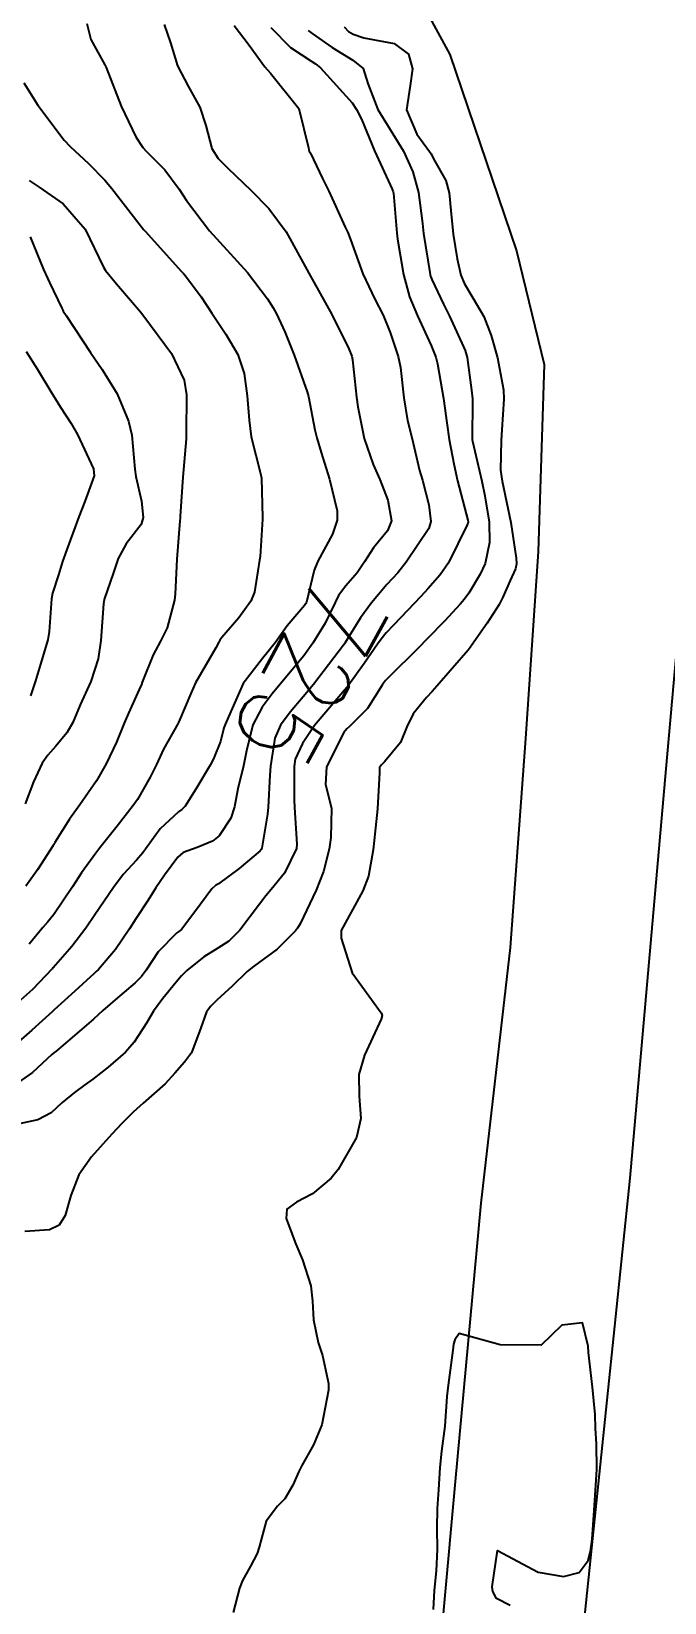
# Model space of a CAD drawing. Header units: metres. Extents: x 318500 to 325275, y 7408834 to 7428799.
# Drawn here: x 320205.9 to 320236.7, y 7414458 to 7414534.4 of the extents above; entities that cross this region are included whole.
import ezdxf
from ezdxf.enums import TextEntityAlignment as Align

# ---------------------------------------------------------------- set-up
doc = ezdxf.new("R2010")
doc.units = ezdxf.units.M
doc.header["$MEASUREMENT"] = 0
for name, color, linetype in [('Cotas', 45, 'Continuous'), ('Curvas de Nivel 1m', 11, 'Continuous'), ('Curvas de Nivel 5m', 15, 'Continuous'), ('Vias Primárias', 230, 'Continuous')]:
    doc.layers.add(name, color=color, linetype=linetype)
doc.styles.add('Style-STANDARD', font='STANDARD.shx')

msp = doc.modelspace()

# ---------------------------------------------------------------- linework, layer by layer
at = {"layer": 'Curvas de Nivel 1m', "flags": 128}
for points, elevation in [([(320217.539, 7414534.586), (320218.493, 7414533.619), (320219.523, 7414532.937), (320219.709, 7414532.824), (320219.95, 7414532.634), (320221.495, 7414530.931), (320221.707, 7414530.608), (320221.95, 7414530.138), (320222.586, 7414528.599), (320223.441, 7414526.732), (320223.478, 7414526.627), (320223.491, 7414526.589), (320223.496, 7414526.533), (320223.669, 7414524.586), (320223.704, 7414524.287), (320223.988, 7414522.581), (320224.287, 7414521.494), (320224.668, 7414520.57), (320225.339, 7414519.128), (320225.569, 7414518.556), (320225.652, 7414518.229), (320225.939, 7414516.55), (320226.103, 7414515.363), (320226.22, 7414514.546), (320226.445, 7414513.36), (320226.626, 7414512.539), (320227.126, 7414510.627), (320227.131, 7414510.531), (320227.085, 7414510.398), (320226.178, 7414508.545), (320225.782, 7414507.961), (320225.181, 7414507.287), (320224.831, 7414506.909), (320224.512, 7414506.57), (320223.857, 7414505.882), (320223.148, 7414505.15), (320222.896, 7414504.84), (320222.721, 7414504.594), (320222.073, 7414503.658), (320221.33, 7414502.608), (320221.24, 7414502.487), (320221.116, 7414502.35), (320219.665, 7414500.631), (320219.077, 7414499.752), (320218.72, 7414498.988), (320218.66, 7414498.644), (320218.671, 7414497.016), (320218.684, 7414496.644), (320218.8, 7414494.855), (320218.776, 7414494.642), (320218.193, 7414493.447), (320217.555, 7414492.654), (320217.283, 7414492.351), (320216.973, 7414491.936), (320216.022, 7414490.674), (320215.488, 7414490.146), (320214.947, 7414489.801), (320214.263, 7414489.377), (320213.448, 7414488.712), (320213.187, 7414488.455), (320212.921, 7414488.145), (320212.278, 7414487.357), (320211.817, 7414486.731), (320211.482, 7414486.146), (320210.885, 7414485.226), (320210.452, 7414484.746), (320209.617, 7414484.01), (320208.86, 7414483.43), (320208.474, 7414483.157), (320207.976, 7414482.783), (320207.365, 7414482.269), (320206.835, 7414481.791), (320206.191, 7414481.445), (320204.825, 7414481.159)], 723), ([(320215.745, 7414534.688), (320216.472, 7414533.739), (320217.244, 7414532.673), (320217.516, 7414532.371), (320218.894, 7414530.649), (320219.359, 7414528.744), (320219.376, 7414528.641), (320219.4, 7414528.582), (320219.458, 7414528.479), (320220.055, 7414527.239), (320220.348, 7414526.626), (320221.146, 7414524.882), (320221.274, 7414524.612), (320221.405, 7414524.273), (320222.01, 7414522.604), (320222.59, 7414521.375), (320222.995, 7414520.594), (320223.347, 7414519.752), (320223.735, 7414518.584), (320223.848, 7414518.057), (320223.999, 7414516.58), (320224.182, 7414515.47), (320224.408, 7414514.573), (320224.777, 7414513.047), (320224.909, 7414512.565), (320225.232, 7414511.363), (320225.317, 7414510.559), (320225.217, 7414510.218), (320224.128, 7414508.576), (320223.709, 7414508.065), (320223.183, 7414507.487), (320222.767, 7414507.004), (320222.439, 7414506.597), (320221.897, 7414505.865), (320221.14, 7414504.639), (320221.129, 7414504.621), (320221.072, 7414504.543), (320219.611, 7414502.633), (320219.111, 7414502.026), (320218.471, 7414501.275), (320218.001, 7414500.651), (320217.723, 7414500.011), (320217.519, 7414498.655), (320217.487, 7414498.225), (320217.401, 7414496.656), (320217.369, 7414496.323), (320217.088, 7414494.659), (320217.064, 7414494.604), (320217.008, 7414494.544), (320215.99, 7414493.68), (320214.984, 7414492.933), (320214.832, 7414492.842), (320214.655, 7414492.695), (320213.83, 7414491.569), (320213.179, 7414490.717), (320213.06, 7414490.617), (320212.957, 7414490.541), (320212.053, 7414489.619), (320211.463, 7414488.735), (320211.241, 7414488.421), (320210.921, 7414488.108), (320210.173, 7414487.489), (320209.356, 7414486.763), (320208.896, 7414486.34), (320207.08, 7414484.797), (320206.968, 7414484.71), (320206.877, 7414484.63), (320205.924, 7414483.749), (320204.853, 7414483.004)], 724), ([(320208.567, 7414534.785), (320208.767, 7414534.016), (320209.454, 7414532.771), (320209.518, 7414532.652), (320210.238, 7414530.763), (320210.953, 7414529.27), (320211.296, 7414528.752), (320211.458, 7414528.579), (320212.378, 7414527.665), (320213.077, 7414526.725), (320213.432, 7414526.169), (320214.549, 7414524.703), (320215.396, 7414523.782), (320216.398, 7414522.68), (320217.367, 7414521.397), (320217.653, 7414520.956), (320217.813, 7414520.663), (320218.21, 7414519.794), (320218.672, 7414518.65), (320219.303, 7414516.86), (320219.36, 7414516.639), (320219.669, 7414515.019), (320219.765, 7414514.633), (320219.99, 7414513.908), (320220.396, 7414512.623), (320220.763, 7414511.081), (320220.769, 7414510.617), (320220.533, 7414509.94), (320219.825, 7414508.631), (320219.635, 7414508.192), (320219.261, 7414506.639), (320219.236, 7414506.572), (320219.168, 7414506.473), (320218.328, 7414505.477), (320217.746, 7414504.661), (320217.132, 7414503.89), (320216.184, 7414502.674), (320215.473, 7414501.061), (320215.31, 7414500.687), (320215.251, 7414500.524), (320215.077, 7414499.854), (320214.748, 7414499.011), (320214.582, 7414498.697), (320213.88, 7414497.539), (320213.365, 7414496.715), (320213.204, 7414496.551), (320213.036, 7414496.433), (320212.144, 7414495.608), (320211.513, 7414494.735), (320211.308, 7414494.435), (320211, 7414494.083), (320210.349, 7414493.39), (320209.873, 7414492.757), (320208.967, 7414491.426), (320208.522, 7414490.777), (320207.844, 7414489.889), (320206.931, 7414488.846), (320206.907, 7414488.824), (320206.893, 7414488.8), (320205.933, 7414487.792), (320204.901, 7414486.875)], 726), ([(320219.345, 7414534.449), (320219.537, 7414534.303), (320220.526, 7414533.621), (320221.524, 7414533.01), (320222.033, 7414532.605), (320222.248, 7414531.863), (320222.733, 7414530.598), (320223.473, 7414529.424), (320223.995, 7414528.582), (320224.438, 7414527.563), (320224.717, 7414526.571), (320224.922, 7414525.062), (320224.97, 7414524.567), (320225.271, 7414522.672), (320225.29, 7414522.561), (320225.311, 7414522.493), (320225.378, 7414522.332), (320225.941, 7414521.127), (320226.222, 7414520.547), (320226.988, 7414518.883), (320227.089, 7414518.534), (320227.306, 7414516.947), (320227.342, 7414516.53), (320227.346, 7414516.483), (320227.334, 7414514.529), (320227.345, 7414514.463), (320227.797, 7414512.525), (320227.948, 7414511.814), (320228.167, 7414510.521), (320228.185, 7414509.545), (320227.962, 7414508.522), (320227.728, 7414507.989), (320227.178, 7414507.08), (320226.942, 7414506.764), (320226.747, 7414506.536), (320225.99, 7414505.715), (320225.144, 7414504.848), (320225.001, 7414504.703), (320224.863, 7414504.564), (320223.122, 7414502.825), (320223.015, 7414502.697), (320222.955, 7414502.592), (320222.243, 7414501.453), (320221.386, 7414500.606), (320221.226, 7414500.47), (320221.085, 7414500.29), (320220.244, 7414498.622), (320220.199, 7414497.771), (320220.492, 7414496.618), (320220.457, 7414495.18), (320220.371, 7414494.62), (320220.094, 7414493.523), (320219.736, 7414492.629), (320218.963, 7414490.984), (320218.833, 7414490.77), (320218.732, 7414490.642), (320217.846, 7414489.752), (320216.936, 7414489.082), (320216.685, 7414488.913), (320216.382, 7414488.668), (320215.644, 7414487.955), (320214.909, 7414487.275), (320214.613, 7414486.986), (320214.4, 7414486.698), (320214.118, 7414485.927), (320213.672, 7414484.708), (320213.333, 7414484.253), (320212.865, 7414483.716), (320212.385, 7414483.197), (320211.849, 7414482.73), (320211.318, 7414482.26), (320210.836, 7414481.816), (320210.288, 7414481.288), (320209.794, 7414480.755), (320208.809, 7414479.644), (320208.183, 7414478.779), (320207.797, 7414477.773), (320207.523, 7414476.789), (320207.232, 7414476.324), (320206.76, 7414476.103), (320205.558, 7414476.012)], 722), ([(320221.097, 7414534.617), (320221.32, 7414534.395), (320221.537, 7414534.265), (320222.057, 7414534.082), (320223.532, 7414533.815), (320224.238, 7414533.29), (320224.427, 7414532.576), (320224.32, 7414531.766), (320224.134, 7414530.58), (320224.646, 7414529.399), (320225.263, 7414528.563), (320225.337, 7414528.44), (320225.456, 7414528.197), (320226.048, 7414527.153), (320226.212, 7414526.548), (320226.293, 7414525.681), (320226.412, 7414524.545), (320226.598, 7414523.336), (320226.784, 7414522.539), (320226.957, 7414522.118), (320227.369, 7414521.441), (320227.895, 7414520.525), (320228.256, 7414519.612), (320228.564, 7414518.518), (320228.856, 7414516.965), (320228.874, 7414516.514), (320228.785, 7414515.015), (320228.752, 7414514.515), (320228.716, 7414513.058), (320228.789, 7414512.515), (320229.22, 7414510.51), (320229.475, 7414508.778), (320229.496, 7414508.506), (320229.449, 7414508.253), (320229.188, 7414507.687), (320228.819, 7414506.87), (320228.644, 7414506.515), (320228.065, 7414505.612), (320227.295, 7414504.528), (320227.233, 7414504.435), (320227.138, 7414504.301), (320225.617, 7414502.553), (320225.382, 7414502.29), (320225.112, 7414502), (320224.466, 7414501.203), (320224.151, 7414500.569), (320223.849, 7414499.802), (320223.064, 7414498.859), (320222.919, 7414498.725), (320222.827, 7414498.584), (320222.821, 7414498.346), (320222.728, 7414496.585), (320222.565, 7414495.039), (320222.51, 7414494.587), (320222.282, 7414493.3), (320222.012, 7414492.595), (320220.961, 7414490.66), (320220.949, 7414490.61), (320220.955, 7414490.286), (320221.494, 7414488.602), (320222.901, 7414486.654), (320222.941, 7414486.58), (320222.948, 7414486.531), (320222.898, 7414486.351), (320222.096, 7414484.592), (320221.814, 7414483.648), (320221.827, 7414482.595), (320221.91, 7414481.518), (320221.71, 7414480.597), (320220.804, 7414479.027), (320220.476, 7414478.615), (320219.568, 7414477.849), (320218.782, 7414477.452), (320218.315, 7414477.107), (320218.28, 7414476.645), (320218.751, 7414475.398), (320219.078, 7414474.635), (320219.472, 7414473.374), (320219.565, 7414472.627), (320219.613, 7414471.72), (320219.834, 7414470.623), (320220.043, 7414469.982), (320220.337, 7414468.615), (320220.335, 7414468.293), (320220.018, 7414466.619), (320219.617, 7414465.633), (320219.04, 7414464.634), (320218.893, 7414464.348), (320218.596, 7414463.674), (320218.214, 7414463.016), (320217.855, 7414462.647), (320217.305, 7414461.92), (320216.96, 7414460.656), (320216.868, 7414460.344), (320216.546, 7414459.738), (320216.16, 7414459.042), (320215.999, 7414458.668), (320215.701, 7414457.483)], 721), ([(320205.506, 7414531.905), (320206.184, 7414530.82), (320207.465, 7414529.106), (320207.764, 7414528.795), (320208.651, 7414527.981), (320209.444, 7414527.163), (320209.785, 7414526.767), (320211.126, 7414525.041), (320211.352, 7414524.751), (320211.409, 7414524.681), (320213.185, 7414522.723), (320213.279, 7414522.622), (320213.378, 7414522.512), (320214.146, 7414521.486), (320214.662, 7414520.7), (320215.345, 7414519.669), (320215.924, 7414518.684), (320216.231, 7414517.766), (320216.379, 7414516.679), (320216.475, 7414515.492), (320216.571, 7414514.677), (320217.035, 7414512.89), (320217.073, 7414512.672), (320217.131, 7414510.761), (320217.126, 7414510.671), (320217.011, 7414508.862), (320216.988, 7414508.672), (320216.729, 7414507.122), (320216.556, 7414506.676), (320215.97, 7414505.87), (320215.143, 7414504.908), (320215.051, 7414504.782), (320215.004, 7414504.692), (320214.851, 7414504.408), (320213.865, 7414502.709), (320213.631, 7414502.193), (320213.093, 7414500.891), (320213.036, 7414500.775), (320213.006, 7414500.721), (320212.31, 7414499.489), (320211.959, 7414498.731), (320211.665, 7414498.123), (320211.043, 7414497.035), (320210.838, 7414496.743), (320210.048, 7414495.731), (320209.279, 7414494.766), (320209.158, 7414494.618), (320209.005, 7414494.424), (320208.311, 7414493.459), (320207.883, 7414492.786), (320206.966, 7414491.44), (320206.681, 7414491.085), (320206.429, 7414490.805), (320205.767, 7414489.992)], 727), ([(320205.759, 7414527.141), (320206.248, 7414526.818), (320207.428, 7414526.017), (320208.499, 7414524.784), (320209.383, 7414522.938), (320209.477, 7414522.769), (320210.011, 7414522.126), (320211.194, 7414520.752), (320211.357, 7414520.554), (320212.704, 7414518.729), (320213.311, 7414517.441), (320213.422, 7414516.718), (320213.41, 7414514.846), (320213.411, 7414514.718), (320213.41, 7414514.586), (320213.25, 7414512.72), (320213.122, 7414510.821), (320213.114, 7414510.722), (320213.094, 7414510.597), (320212.96, 7414508.724), (320212.882, 7414507.016), (320212.843, 7414506.725), (320212.49, 7414505.39), (320212.168, 7414504.73), (320211.798, 7414504.069), (320211.275, 7414502.738), (320211.228, 7414502.63), (320211.115, 7414502.389), (320210.603, 7414501.242), (320210.392, 7414500.75), (320210.012, 7414499.82), (320209.521, 7414498.763), (320209.052, 7414497.947), (320208.238, 7414496.782), (320207.735, 7414496.083), (320207.012, 7414494.934), (320206.962, 7414494.849), (320206.932, 7414494.801), (320206.18, 7414493.62), (320205.61, 7414492.814)], 728), ([(320205.813, 7414524.414), (320206.46, 7414522.814), (320206.757, 7414522.192), (320207.361, 7414520.935), (320207.404, 7414520.843), (320207.429, 7414520.799), (320207.566, 7414520.588), (320208.751, 7414518.779), (320209.318, 7414517.948), (320210.043, 7414516.763), (320210.608, 7414515.436), (320210.771, 7414514.755), (320210.909, 7414513.1), (320210.959, 7414512.753), (320211.232, 7414511.553), (320211.317, 7414510.749), (320211.217, 7414510.409), (320210.486, 7414509.479), (320210.099, 7414508.761), (320209.88, 7414508.073), (320209.424, 7414506.767), (320209.38, 7414506.553), (320209.259, 7414504.768), (320209.131, 7414503.885), (320208.775, 7414502.775), (320208.253, 7414501.632), (320207.889, 7414500.788), (320207.604, 7414500.27), (320207.073, 7414499.635), (320206.681, 7414499.189), (320206.407, 7414498.807), (320205.972, 7414497.889), (320205.578, 7414496.815)], 729)]:
    msp.add_lwpolyline(points, dxfattribs=dict(at, elevation=elevation))
at = {"layer": 'Curvas de Nivel 5m', "flags": 128}
for points, elevation in [([(320212.334, 7414534.738), (320212.643, 7414533.845), (320212.996, 7414532.728), (320213.505, 7414531.731), (320214.082, 7414530.711), (320214.361, 7414529.823), (320214.657, 7414528.702), (320214.974, 7414528.216), (320215.45, 7414527.735), (320216.558, 7414526.679), (320217.427, 7414525.792), (320218.272, 7414524.657), (320219.38, 7414522.64), (320220.102, 7414521.364), (320220.506, 7414520.623), (320221.335, 7414518.952), (320221.471, 7414518.609), (320221.507, 7414518.429), (320221.704, 7414516.606), (320221.762, 7414516.139), (320222.081, 7414514.602), (320222.519, 7414513.339), (320222.835, 7414512.594), (320223.235, 7414511.595), (320223.411, 7414510.587), (320223.215, 7414510.101), (320222.526, 7414509.278), (320222.099, 7414508.601), (320221.731, 7414508.065), (320221.182, 7414507.426), (320220.829, 7414506.961), (320220.656, 7414506.618), (320220.172, 7414505.607), (320219.582, 7414504.633), (320219.134, 7414504.023), (320217.988, 7414502.651), (320217.59, 7414502.178), (320217.103, 7414501.532), (320216.663, 7414500.666), (320216.347, 7414499.395), (320216.194, 7414498.673), (320215.921, 7414497.549), (320215.76, 7414496.679), (320215.587, 7414496.126), (320215.019, 7414495.273), (320214.697, 7414495.012), (320213.952, 7414494.706), (320213.27, 7414494.452), (320213.003, 7414494.224), (320212.357, 7414493.359), (320211.926, 7414492.731), (320211.567, 7414492.141), (320210.965, 7414491.226), (320210.646, 7414490.745), (320209.962, 7414489.737), (320209.142, 7414488.767), (320209.034, 7414488.663), (320208.927, 7414488.574), (320207.992, 7414487.706), (320206.99, 7414486.799), (320206.899, 7414486.717), (320205.895, 7414485.805), (320204.881, 7414484.92)], 725), ([(320205.622, 7414518.826), (320206.154, 7414517.981), (320206.869, 7414516.806), (320207.033, 7414516.54), (320207.293, 7414516.119), (320207.813, 7414515.32), (320208.119, 7414514.787), (320208.905, 7414513.126), (320208.927, 7414512.775), (320208.482, 7414511.53), (320208.19, 7414510.785), (320207.603, 7414509.193), (320207.452, 7414508.796), (320207.388, 7414508.606), (320207.187, 7414507.958), (320206.91, 7414507.068), (320206.861, 7414506.803), (320206.741, 7414505.209), (320206.67, 7414504.805), (320206.319, 7414503.617), (320206.083, 7414502.81), (320205.839, 7414502.083)], 730), ([(320229.187, 7414457.827), (320228.525, 7414458.167), (320228.333, 7414458.503), (320228.309, 7414458.727), (320228.56, 7414460.5), (320230.545, 7414459.448), (320231.778, 7414459.225), (320232.545, 7414459.424), (320232.988, 7414460.009), (320233.099, 7414460.442), (320233.168, 7414461.043), (320233.281, 7414462.439), (320233.36, 7414463.677), (320233.406, 7414464.438), (320233.384, 7414465.684), (320233.343, 7414466.439), (320233.314, 7414467.108), (320233.197, 7414468.442), (320233.005, 7414470.125), (320232.973, 7414470.446), (320232.707, 7414471.577), (320231.705, 7414471.465), (320230.69, 7414470.48), (320228.69, 7414470.5), (320226.698, 7414471.057), (320226.483, 7414470.743), (320226.43, 7414470.534), (320226.387, 7414470.236), (320226.166, 7414468.537), (320226.108, 7414467.991), (320226.001, 7414466.54), (320225.837, 7414465.326), (320225.755, 7414464.543), (320225.693, 7414463.444), (320225.633, 7414462.544), (320225.614, 7414461.588), (320225.635, 7414460.544), (320225.587, 7414459.501), (320225.477, 7414458.546), (320225.436, 7414457.627)], 720)]:
    msp.add_lwpolyline(points, dxfattribs=dict(at, elevation=elevation))
at = {"layer": 'Vias Primárias'}
for points in [[(320254.504, 7414358.673), (320253.691, 7414357.836), (320225.881, 7414328.131, -0.47838), (320218.358, 7414328.69, -0.084752), (320215.125, 7414335.645), (320218.545, 7414346.034), (320220.785, 7414355.241), (320224.83, 7414380.734), (320227.071, 7414395.004), (320229.248, 7414417.579), (320231.051, 7414438.732), (320232.794, 7414457.019), (320235.033, 7414478.61), (320236.776, 7414498.523), (320238.269, 7414515.261, 0.043), (320238.333, 7414536.224), (320235.222, 7414550.661), (320231.614, 7414567.157), (320229.733, 7414575.606)], [(320213.018, 7414556.24), (320223.154, 7414538.966), (320226.246, 7414533.279), (320229.484, 7414523.727), (320230.841, 7414518.2), (320230.539, 7414509.099), (320229.937, 7414500), (320229.19, 7414489.837), (320227.755, 7414477.393), (320226.511, 7414463.859), (320224.886, 7414445.972), (320223.403, 7414430.81), (320222.208, 7414418.039), (320217.194, 7414377.752), (320213.146, 7414350.416), (320203.573, 7414321.425), (320201.867, 7414317.326, -0.272506), (320201.608, 7414311.165, -0.003802), (320194.012, 7414297.332, -0.041398), (320180.351, 7414280.37, -0.075704), (320158.405, 7414264.784, -0.009848), (320124.239, 7414254.089, -0.04966), (320077.989, 7414250.629, -0.058189), (320021.705, 7414258.109)]]:
    msp.add_lwpolyline(points, format="xyb", dxfattribs=at)

# ---------------------------------------------------------------- texts
at = {"layer": 'Cotas', "style": 'Style-STANDARD'}
msp.add_text('725', height=4, rotation=241.27036, dxfattribs=at).set_placement((320219.417, 7414503.185, 725), align=Align.MIDDLE_CENTER)

doc.saveas('drawing.dxf')
